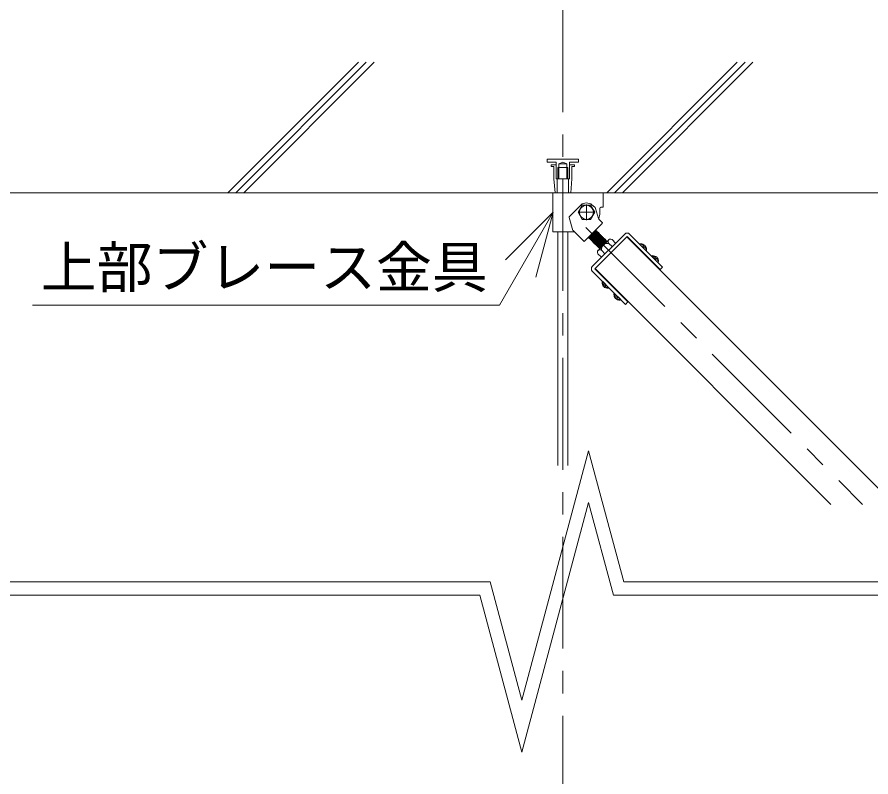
# Model space of a CAD drawing. Units: millimetres at full size, sheet at 1:20; details may follow other scales. Extents: x -4155 to 4045, y -2866 to 2834.
# Drawn here: x 427 to 1191, y 1475 to 2155 of the extents above; entities that cross this region are included whole.
import ezdxf
from ezdxf.enums import TextEntityAlignment as Align

# ---------------------------------------------------------------- set-up
doc = ezdxf.new("R2010")
doc.units = ezdxf.units.MM
doc.header["$LTSCALE"] = 20
doc.linetypes.add('CHAIN1', pattern=[8, 5, -1, 1, -1])
for name, color, linetype, lineweight in [('1-0_断面', 7, 'Continuous', 9), ('1-1_寸法', 7, 'Continuous', 9), ('1-2_文字', 7, 'Continuous', 9)]:
    doc.layers.add(name, color=color, linetype=linetype, lineweight=lineweight)
doc.styles.add('ＭＳ ゴシック', font='')
doc.styles.get('ＭＳ ゴシック').set_extended_font_data('MS Gothic')

msp = doc.modelspace()

# ---------------------------------------------------------------- linework, layer by layer
at = {"layer": '1-0_断面', "color": 4, "linetype": 'CHAIN1'}
for p, q in [((915.01, 2809.62), (915.01, 383.28)), ((935.56, 1966.31), (1183.18, 1718.69))]:
    msp.add_line(p, q, dxfattribs=at)
at = {"layer": '1-0_断面'}
for p, q in [((901.01, 2027.44), (901.01, 2024.94)), ((929.01, 2027.44), (901.01, 2027.44)), ((901.01, 2024.94), (909.01, 2024.94)), ((909.01, 2024.94), (909.01, 2009.94)), ((911.51, 2023.44), (915.01, 2024.94)), ((915.01, 2024.94), (918.51, 2023.44)), ((921.01, 2024.94), (929.01, 2024.94)), ((921.01, 2009.94), (921.01, 2024.94)), ((929.01, 2024.94), (929.01, 2027.44)), ((904.51, 2022.44), (904.51, 2020.94)), ((904.51, 2022.44), (909.01, 2022.44)), ((904.51, 2020.94), (907.01, 2020.94)), ((907.01, 2020.94), (907.01, 2009.94)), ((910.51, 2019.94), (910.51, 2009.94)), ((910.51, 2019.94), (919.51, 2019.94)), ((911.51, 2009.94), (911.51, 2023.44)), ((911.51, 2023.44), (918.51, 2023.44)), ((918.51, 2023.44), (918.51, 2009.94)), ((919.51, 2019.94), (919.51, 2009.94)), ((921.01, 2022.44), (925.51, 2022.44)), ((923.01, 2020.94), (923.01, 2009.94)), ((923.01, 2020.94), (925.51, 2020.94)), ((925.51, 2022.44), (925.51, 2020.94)), ((907.01, 2009.94), (908.01, 1997.44)), ((909.01, 2009.94), (911.51, 2009.94)), ((910.01, 2009.94), (910.01, 1997.44)), ((911.51, 2009.94), (918.51, 2009.94)), ((918.51, 2009.94), (921.01, 2009.94)), ((920.01, 2009.94), (920.01, 1997.44)), ((923.01, 2009.94), (922.01, 1997.44)), ((-175.46, 1997.44), (3865.94, 1997.44)), ((906.08, 1997.44), (950.58, 1997.44)), ((906.08, 1997.44), (906.08, 1962.44)), ((951.08, 1996.94), (951.08, 1984.44)), ((920.73, 1975.9), (932.23, 1987.4)), ((936.08, 1986.94), (936.08, 1972.94)), ((929.08, 1979.94), (943.08, 1979.94)), ((942.02, 1985.88), (943.78, 1984.11)), ((946.89, 1974.41), (944.28, 1983.27)), ((948.08, 1983.44), (948.08, 1979.44)), ((949.08, 1984.44), (951.08, 1984.44)), ((920.61, 1975.41), (924.02, 1963.79)), ((946.96, 1974.23), (947.08, 1974.44)), ((947.4, 1973.57), (950.22, 1970.74)), ((934.31, 1954.13), (950.22, 1970.04)), ((944.49, 1964.31), (937.99, 1956.95)), ((944.49, 1964.31), (944.49, 1963.46)), ((906.08, 1962.44), (925.29, 1962.44)), ((910.51, 1962.44), (910.51, 1753.44)), ((919.51, 1962.44), (919.51, 1753.44)), ((924.15, 1963.58), (933.6, 1954.13)), ((944.49, 1963.46), (938.84, 1956.95)), ((945.34, 1963.46), (938.84, 1956.11)), ((946.19, 1962.61), (939.68, 1955.26)), ((947.04, 1961.76), (940.53, 1954.41)), ((970.32, 1960.54), (941.33, 1931.55)), ((947.89, 1960.91), (941.38, 1953.56)), ((948.74, 1960.07), (942.23, 1952.71)), ((949.58, 1959.22), (943.08, 1951.86)), ((972.45, 1958.42), (943.45, 1929.43)), ((950.43, 1958.37), (943.93, 1951.02)), ((951.28, 1957.52), (944.78, 1950.17)), ((952.13, 1956.67), (945.62, 1949.32)), ((972.09, 1958.06), (1211.47, 1718.69)), ((972.45, 1958.42), (1002.14, 1928.72)), ((946.46, 1945.87), (956.01, 1955.41)), ((952.98, 1955.82), (946.47, 1948.47)), ((953.83, 1954.98), (947.32, 1947.62)), ((954.68, 1954.13), (954.34, 1953.75)), ((956.18, 1952.05), (959.01, 1949.23)), ((959.03, 1955.57), (962.19, 1952.41)), ((989.34, 1945.76), (983.84, 1951.26)), ((986.78, 1949.55), (987.26, 1950.03)), ((987.63, 1948.7), (988.11, 1949.18)), ((946.3, 1942.84), (949.46, 1939.68)), ((948.17, 1947.62), (948.17, 1947.58)), ((949.82, 1945.69), (952.65, 1942.86)), ((999.95, 1935.16), (994.45, 1940.66)), ((997.39, 1938.95), (997.87, 1939.42)), ((998.24, 1938.1), (998.71, 1938.57)), ((941.33, 1927.31), (971.03, 1897.61)), ((943.45, 1929.43), (973.15, 1899.73)), ((943.81, 1929.78), (1154.9, 1718.69)), ((956.11, 1912.53), (950.61, 1918.03)), ((952.32, 1915.09), (951.84, 1914.61)), ((953.17, 1914.24), (952.69, 1913.76)), ((966.71, 1901.92), (961.22, 1907.42)), ((962.93, 1904.48), (962.45, 1904.01)), ((963.77, 1903.63), (963.3, 1903.16)), ((973.15, 1899.73), (971.03, 1897.61))]:
    msp.add_line(p, q, dxfattribs=at)
msp.add_lwpolyline([(932.33, 1986.44), (928.57, 1979.94), (932.33, 1973.44), (939.83, 1973.44), (943.58, 1979.94), (939.83, 1986.44)], close=True, dxfattribs=at)
for points in [[(937.99, 1957.8), (937.99, 1956.95), (938.84, 1956.95)], [(938.84, 1956.95), (938.84, 1956.11), (939.68, 1956.11)], [(939.68, 1956.11), (945.34, 1962.61), (946.19, 1962.61), (946.19, 1961.76)], [(940.53, 1955.26), (946.19, 1961.76), (947.04, 1961.76), (947.04, 1960.91)], [(941.38, 1954.41), (947.04, 1960.91), (947.89, 1960.91), (947.89, 1960.07)], [(942.23, 1953.56), (947.89, 1960.07), (948.74, 1960.07), (948.74, 1959.22)], [(943.08, 1952.71), (948.74, 1959.22), (949.58, 1959.22), (949.58, 1958.37)], [(943.93, 1951.86), (949.58, 1958.37), (950.43, 1958.37), (950.43, 1957.52)], [(944.49, 1963.46), (945.34, 1963.46), (945.34, 1962.61)], [(944.78, 1951.02), (950.43, 1957.52), (951.28, 1957.52), (951.28, 1956.67)], [(945.62, 1950.17), (951.28, 1956.67), (952.13, 1956.67), (952.13, 1955.82)], [(974.57, 1960.54), (1004.27, 1930.84), (1002.14, 1928.72)], [(939.68, 1956.11), (939.68, 1955.26), (940.53, 1955.26)], [(940.53, 1955.26), (940.53, 1954.41), (941.38, 1954.41)], [(941.38, 1954.41), (941.38, 1953.56), (942.23, 1953.56)], [(942.23, 1953.56), (942.23, 1952.71), (943.08, 1952.71)], [(943.08, 1952.71), (943.08, 1951.86), (943.93, 1951.86)], [(943.93, 1951.86), (943.93, 1951.02), (944.78, 1951.02)], [(944.78, 1951.02), (944.78, 1950.17), (945.62, 1950.17)], [(945.62, 1950.17), (945.62, 1949.32), (946.47, 1949.32)], [(946.47, 1949.32), (952.13, 1955.82), (952.98, 1955.82), (952.98, 1954.98)], [(946.47, 1949.32), (946.47, 1948.47), (947.32, 1948.47)], [(947.32, 1948.47), (952.98, 1954.98), (953.83, 1954.98), (953.83, 1954.13)], [(948.17, 1947.62), (953.83, 1954.13), (954.68, 1954.13), (954.68, 1954.08)], [(947.32, 1948.47), (947.32, 1947.62), (948.17, 1947.62)]]:
    msp.add_lwpolyline(points, dxfattribs=at)
msp.add_circle((936.08, 1979.94), 6.3, dxfattribs=at)
for centre, radius, start, end in [((950.58, 1996.94), 0.5, 0, 90), ((936.08, 1979.94), 8.4, 45, 117.24721), ((942.36, 1982.7), 2, 16.43416, 45), ((931.71, 1980.11), 16.38, 339.73705, 357.64309), ((949.08, 1983.44), 1, 90, 180), ((921.09, 1975.55), 0.5, 135, 196.38954), ((948.81, 1974.98), 2, 196.43416, 225), ((949.87, 1970.39), 0.5, 315, 45), ((924.5, 1963.94), 0.5, 196.38954, 225), ((972.45, 1958.42), 3, 45, 135), ((933.96, 1954.48), 0.5, 225, 315), ((954.98, 1946.89), 5.3, 76.89078, 193.10921), ((957.6, 1953.81), 2.26, 51.02525, 231.02559), ((983.94, 1951.33), 0.117, 134.01915, 216.81377), ((984.76, 1950.51), 1.28, 98.98254, 135.17889), ((984.87, 1946.79), 5, 45.00005, 93.47098), ((985.64, 1951.48), 0.431, 139.13432, 229.51186), ((983.93, 1945.85), 5.5, 53.33444, 74.92363), ((987.46, 1949.38), 0.699, 165.81576, 284.18434), ((986.87, 1950.06), 0.394, 355.11562, 29.64836), ((988.14, 1948.79), 0.394, 60.35175, 94.89621), ((983.93, 1945.85), 5.5, 15.07422, 36.66631), ((984.87, 1946.79), 5, 356.52101, 45.00005), ((948.06, 1944.27), 2.26, 38.97439, 218.97475), ((989.56, 1947.56), 0.431, 220.52147, 310.86638), ((989.41, 1945.86), 0.117, 233.61571, 315.97989), ((988.59, 1946.68), 1.28, 314.91063, 350.99127), ((995.37, 1939.9), 1.28, 98.98254, 135.17889), ((995.47, 1936.18), 5, 45.00005, 93.47098), ((996.24, 1940.88), 0.431, 139.13432, 229.51186), ((994.54, 1940.73), 0.117, 134.01915, 216.81377), ((994.53, 1935.24), 5.5, 53.33444, 74.92363), ((998.07, 1938.77), 0.699, 165.81576, 284.18434), ((997.47, 1939.45), 0.394, 355.11562, 29.64836), ((998.75, 1938.18), 0.394, 60.35175, 94.89621), ((994.53, 1935.24), 5.5, 15.07422, 36.66631), ((995.47, 1936.18), 5, 356.52101, 45.00005), ((1000.17, 1936.95), 0.431, 220.52147, 310.86638), ((1000.02, 1935.25), 0.117, 233.61571, 315.97989), ((999.19, 1936.08), 1.28, 314.91063, 350.99127), ((943.45, 1929.43), 3, 135, 225), ((951.37, 1917.11), 1.28, 134.82111, 171.01746), ((950.54, 1917.93), 0.117, 53.18623, 135.98085), ((955.09, 1917.01), 5, 176.52902, 224.99995), ((950.39, 1916.24), 0.431, 40.48814, 130.86568), ((956.03, 1917.95), 5.5, 195.07637, 216.66556), ((955.09, 1917.01), 5, 224.99995, 273.47899), ((951.81, 1915.01), 0.394, 240.35164, 274.88438), ((952.49, 1914.41), 0.699, 345.81566, 104.18424), ((953.09, 1913.73), 0.394, 175.10379, 209.64825), ((956.03, 1917.95), 5.5, 233.33369, 254.92578), ((954.32, 1912.31), 0.431, 319.13362, 49.47853), ((955.19, 1913.29), 1.28, 279.00873, 315.08937), ((956.01, 1912.46), 0.117, 314.02011, 36.38429), ((965.69, 1906.4), 5, 176.52902, 224.99995), ((961.97, 1906.5), 1.28, 134.82111, 171.01746), ((961, 1905.63), 0.431, 40.48814, 130.86568), ((961.15, 1907.33), 0.117, 53.18623, 135.98085), ((966.63, 1907.34), 5.5, 195.07637, 216.66556), ((965.69, 1906.4), 5, 224.99995, 273.47899), ((962.42, 1904.4), 0.394, 240.35164, 274.88438), ((963.1, 1903.8), 0.699, 345.81566, 104.18424), ((963.69, 1903.12), 0.394, 175.10379, 209.64825), ((966.63, 1907.34), 5.5, 233.33369, 254.92578), ((964.92, 1901.7), 0.431, 319.13362, 49.47853), ((965.8, 1902.68), 1.28, 279.00873, 315.08937), ((966.62, 1901.85), 0.117, 314.02011, 36.38429)]:
    msp.add_arc(centre, radius, start, end, dxfattribs=at)
at = {"layer": '1-1_寸法'}
for p, q in [((615.27, 1997.44), (732.01, 2114.17)), ((622.34, 1997.44), (739.08, 2114.17)), ((629.41, 1997.44), (746.15, 2114.17)), ((954.2, 1997.44), (1070.94, 2114.17)), ((961.27, 1997.44), (1078.01, 2114.17)), ((968.34, 1997.44), (1085.08, 2114.17)), ((938.01, 1766.62), (878.21, 1543.44)), ((969.41, 1649.44), (938.01, 1766.62)), ((938.01, 1720.26), (878.21, 1497.07)), ((960.2, 1637.44), (938.01, 1720.26)), ((-175.46, 1649.44), (849.81, 1649.44)), ((878.21, 1543.44), (849.81, 1649.44)), ((969.41, 1649.44), (2669.81, 1649.44)), ((-175.46, 1637.44), (840.6, 1637.44)), ((840.6, 1637.44), (878.21, 1497.07)), ((960.2, 1637.44), (2660.6, 1637.44))]:
    msp.add_line(p, q, dxfattribs=at)
at = {"layer": '1-2_文字'}
for p, q in [((906.21, 1979.94), (858.28, 1896.92)), ((906.21, 1979.94), (863.78, 1937.51)), ((906.21, 1979.94), (890.68, 1921.98)), ((440.24, 1896.92), (858.28, 1896.92))]:
    msp.add_line(p, q, dxfattribs=at)

# ---------------------------------------------------------------- texts
at = {"layer": '1-2_文字', "style": 'ＭＳ ゴシック'}
msp.add_text('上部ブレース金具', height=36.66, dxfattribs=at).set_placement((447.72, 1901.56), align=Align.BOTTOM_LEFT)

doc.saveas('drawing.dxf')
